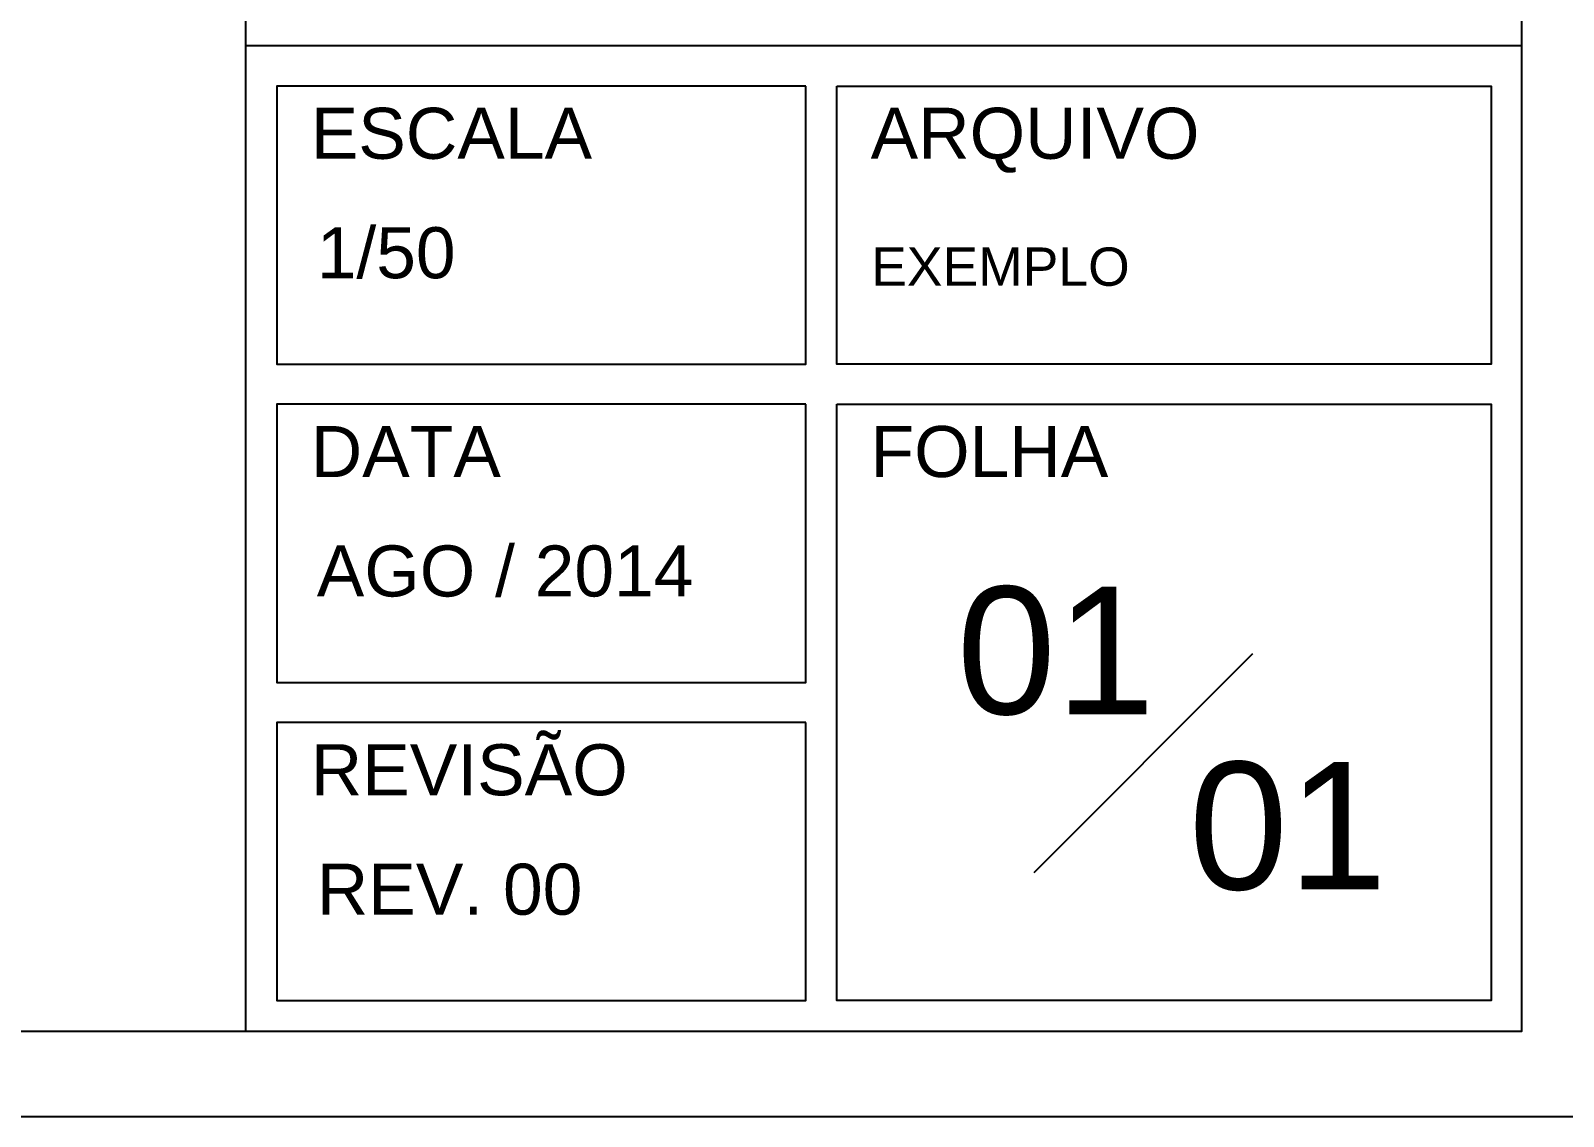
# Model space of a CAD drawing. Extents: x 126968 to 132038, y -1805 to 3860.
# Drawn here: x 128605.2 to 129055.6, y -1305.2 to -986.1 of the extents above; entities that cross this region are included whole.
import ezdxf

# ---------------------------------------------------------------- set-up
doc = ezdxf.new("R2010")
doc.units = 0
doc.header["$MEASUREMENT"] = 0
for name, color, linetype in [('ARQ-CARIMBO', 1, 'CONTINUOUS'), ('PENA01', 1, 'CONTINUOUS'), ('PENA02', 2, 'CONTINUOUS'), ('PENA03', 3, 'CONTINUOUS'), ('PENA04', 4, 'CONTINUOUS'), ('Pena05', 5, 'CONTINUOUS')]:
    doc.layers.add(name, color=color, linetype=linetype)
doc.styles.add('Arial', font='arial.ttf', dxfattribs={"height": 0.3125})

msp = doc.modelspace()

# ---------------------------------------------------------------- linework, layer by layer
at = {"layer": 'PENA01'}
for points in [[(128832.975, -1002.416), (128677.563, -1002.416), (128677.563, -1084.159), (128832.975, -1084.159)], [(128842.067, -1002.416), (129034.38, -1002.416), (129034.38, -1084.159), (128842.067, -1084.159)], [(128832.975, -1095.937), (128677.563, -1095.937), (128677.563, -1177.681), (128832.975, -1177.681)], [(128842.067, -1095.937), (129034.38, -1095.937), (129034.38, -1271.203), (128842.067, -1271.203)], [(128832.975, -1189.459), (128677.563, -1189.459), (128677.563, -1271.203), (128832.975, -1271.203)]]:
    msp.add_lwpolyline(points, close=True, dxfattribs=at)
at = {"layer": 'PENA03', "color": 3}
msp.add_line((128900.088, -1233.491), (128964.377, -1169.202), dxfattribs=at)
at = {"layer": 'PENA03', "linetype": 'Continuous'}
msp.add_lwpolyline([(126967.743, -1305.203), (129067.743, -1305.203), (129067.743, 179.797), (126967.743, 179.797)], close=True, dxfattribs=at)
at = {"layer": 'Pena05', "color": 5}
for p, q in [((128668.38, 154.797), (128668.38, -1280.203)), ((129043.38, -990.638), (128668.38, -990.638))]:
    msp.add_line(p, q, dxfattribs=at)
msp.add_lwpolyline([(127053.38, -1280.203), (129043.38, -1280.203), (129043.38, 154.797), (127053.38, 154.797)], close=True, dxfattribs=at)

# ---------------------------------------------------------------- texts
at = {"layer": 'ARQ-CARIMBO', "insert": (128852.185, -1049.864), "char_height": 11.25, "width": 809.97335, "attachment_point": 1, "style": 'Arial'}
msp.add_mtext('{\\fArial|b0|i0|c0|p34;EXEMPLO}', dxfattribs=at)
at = {"layer": 'PENA02', "color": 2, "style": 'Arial'}
for s, p in [('ESCALA', (128687.522, -1023.804)), ('ARQUIVO', (128852.025, -1023.804)), ('DATA', (128687.522, -1117.326)), ('FOLHA', (128852.025, -1117.326)), ('REVISÃO', (128687.522, -1210.847))]:
    msp.add_text(s, height=15, dxfattribs=at).set_placement(p)
at = {"layer": 'PENA03', "color": 3, "style": 'Arial'}
for s, p in [('1/50', (128689.309, -1058.905)), ('AGO / 2014', (128689.309, -1152.426)), ('REV. 00', (128689.309, -1245.948))]:
    msp.add_text(s, height=15, dxfattribs=at).set_placement(p)
at = {"layer": 'PENA04', "color": 4, "style": 'Arial'}
for p in [(128877.334, -1187.009), (128945.523, -1238.529)]:
    msp.add_text('01', height=37.5, dxfattribs=at).set_placement(p)

doc.saveas('drawing.dxf')
